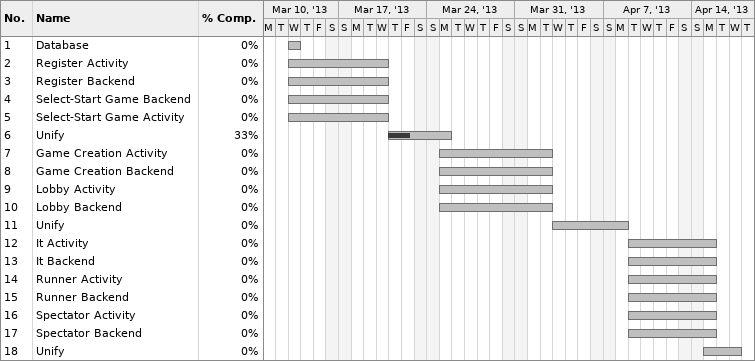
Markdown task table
| ID | Task | Start | Finish | % complete |
|---|---|---|---|---|
| 1 | Database | 2013-03-13 | 2013-03-13 | 0 |
| 2 | Register Activity | 2013-03-13 | 2013-03-20 | 0 |
| 3 | Register Backend | 2013-03-13 | 2013-03-20 | 0 |
| 4 | Select-Start Game Backend | 2013-03-13 | 2013-03-20 | 0 |
| 5 | Select-Start Game Activity | 2013-03-13 | 2013-03-20 | 0 |
| 6 | Unify | 2013-03-21 | 2013-03-25 | 33 |
| 7 | Game Creation Activity | 2013-03-25 | 2013-04-02 | 0 |
| 8 | Game Creation Backend | 2013-03-25 | 2013-04-02 | 0 |
| 9 | Lobby Activity | 2013-03-25 | 2013-04-02 | 0 |
| 10 | Lobby Backend | 2013-03-25 | 2013-04-02 | 0 |
| 11 | Unify | 2013-04-03 | 2013-04-08 | 0 |
| 12 | It Activity | 2013-04-09 | 2013-04-15 | 0 |
| 13 | It Backend | 2013-04-09 | 2013-04-15 | 0 |
| 14 | Runner Activity | 2013-04-09 | 2013-04-15 | 0 |
| 15 | Runner Backend | 2013-04-09 | 2013-04-15 | 0 |
| 16 | Spectator Activity | 2013-04-09 | 2013-04-15 | 0 |
| 17 | Spectator Backend | 2013-04-09 | 2013-04-15 | 0 |
| 18 | Unify | 2013-04-15 | 2013-04-17 | 0 |
